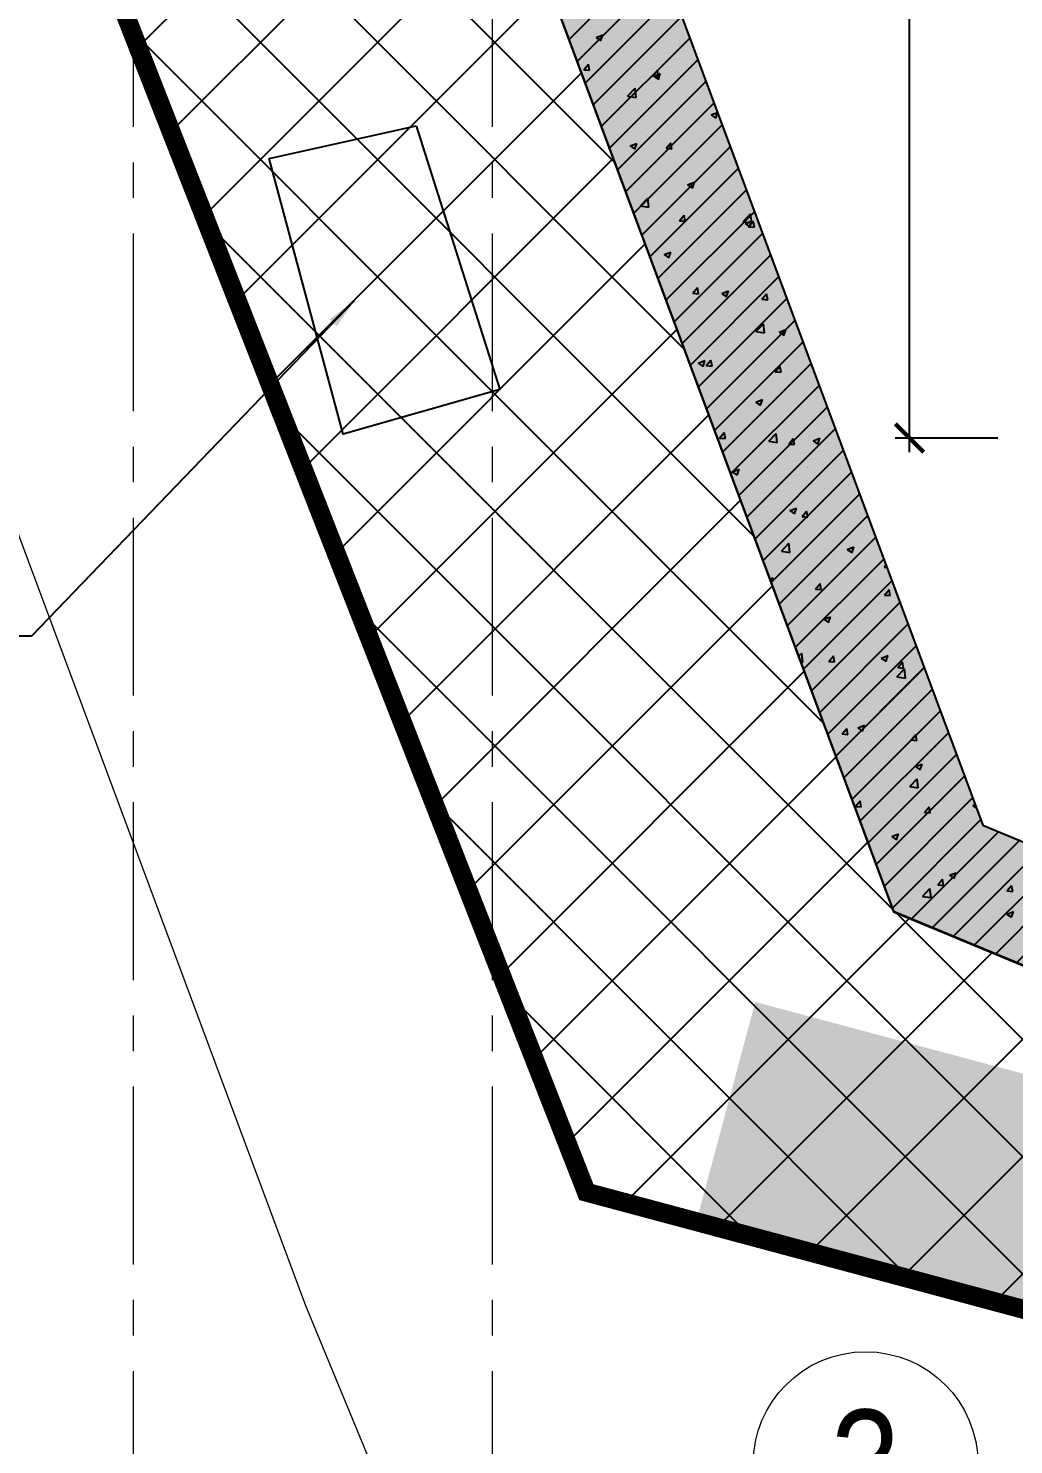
# Model space of a CAD drawing. Header units: millimetres. Extents: x -346728 to 1320345, y -537202 to -385966.
# Drawn here: x 146783 to 157182, y -506985 to -492045 of the extents above; entities that cross this region are included whole.
import ezdxf
from ezdxf.enums import TextEntityAlignment as Align
from ezdxf.xclip import XClip

# ---------------------------------------------------------------- set-up
doc = ezdxf.new("R2010")
doc.units = ezdxf.units.MM
doc.header["$LTSCALE"] = 100
doc.header["$XCLIPFRAME"] = 2
doc.set_wipeout_variables(frame=1)
doc.linetypes.add('DASHED2', pattern=[0.375, 0.25, -0.125])
doc.linetypes.add('X1326_GLB$0$CENTER', pattern=[2, 1.25, -0.25, 0.25, -0.25])
for name, color, linetype, lineweight in [('0 T KY HIEU', 7, 'Continuous', 9), ('0 T TEXT', 7, 'Continuous', 13), ('L.DUONG', 234, 'Continuous', 15), ('LINE', 7, 'Continuous', 13), ('X1326_GLB$0$A-tim', 8, 'X1326_GLB$0$CENTER', 9)]:
    doc.layers.add(name, color=color, linetype=linetype, lineweight=lineweight)
doc.layers.add('CL load', color=1, linetype='Continuous', plot=False)
for name, color, linetype in [('hach', 253, 'Continuous'), ('HÀNG RÀO', 50, 'Continuous'), ('W2', 4, 'Continuous'), ('XR_1326_csPL$0$hach', 253, 'Continuous'), ('XR_1326_csPL$0$W2', 4, 'Continuous')]:
    doc.layers.add(name, color=color, linetype=linetype)
doc.styles.add('simplex', font='simplex.shx')
doc.styles.add('TOAN - FONT ARIAL', font='Arial_1.ttf', dxfattribs={"width": 0.8})
doc.styles.add('VNI-HELSE-CONDENSE', font='VHELVCN.TTF')
doc.linetypes.add('FENCELINE2', pattern='A,0.25,-0.1,[132,ltypeshp.shx,S=0.1,R=0,X=-0.1,Y=0],-0.1,1', length=1.45)
doc.dimstyles.new('100', dxfattribs={"dimscale": 150, "dimtxt": 2.5, "dimasz": 2, "dimexe": 1, "dimexo": 1, "dimgap": 1, "dimtad": 1, "dimdec": 0, "dimzin": 0, "dimdsep": 46, "dimtxsty": 'simplex', "dimblk": 'ARCHTICK', "dimcen": 1, "dimdle": 1, "dimclrd": 256, "dimclre": 256, "dimclrt": 6, "dimadec": 0, "dimazin": 0, "dimtfac": 1, "dimtdec": 0, "dimtix": 1, "dimtmove": 2, "dimatfit": 3, "dimfxl": 1, "dimtolj": 1, "dimtzin": 0, "dimarcsym": 0})
doc.dimstyles.new('X1326_GLB$0$200', dxfattribs={"dimscale": 400, "dimtxt": 2, "dimasz": 0.8, "dimexe": 1, "dimexo": 1, "dimgap": 0.5, "dimtad": 1, "dimdec": 0, "dimzin": 0, "dimdsep": 46, "dimtxsty": 'TOAN - FONT ARIAL', "dimblk": 'ARCHTICK', "dimcen": 0.8, "dimdle": 1, "dimclrd": 7, "dimclre": 7, "dimclrt": 7, "dimadec": 0, "dimazin": 0, "dimtfac": 1, "dimtdec": 0, "dimtix": 1, "dimtmove": 2, "dimatfit": 3, "dimfxl": 1, "dimtolj": 1, "dimtzin": 0, "dimarcsym": 0})

# ---------------------------------------------------------------- blocks, each defined once
blk = doc.blocks.new('_ArchTick')
at = {"color": 0, "linetype": 'ByBlock', "const_width": 0.15}
blk.add_lwpolyline([(-0.5, -0.5), (0.5, 0.5)], dxfattribs=at)
blk = doc.blocks.new('*D510')
at = {"layer": 'CL load', "lineweight": -2, "transparency": 16777216}
for p, q in [((156082, -496517), (156082, -484792)), ((156086, -484942), (155932, -484942)), ((157014, -496367), (155932, -496367))]:
    blk.add_line(p, q, dxfattribs=at)
at = {"layer": 'DEFPOINTS', "color": 0, "transparency": 16777216}
for p in [(156082, -484942), (156236, -484942, 0), (157164, -496367, 0)]:
    blk.add_point(p, dxfattribs=at)
at = {"layer": 'CL load', "lineweight": -2, "transparency": 16777216, "xscale": 300, "yscale": 300, "zscale": 300}
for p, rotation in [((156082, -484942), 90), ((156082, -496367), 270)]:
    blk.add_blockref('_ArchTick', p, dxfattribs=dict(at, rotation=rotation))
at = {"layer": 'CL load', "color": 6, "transparency": 16777216, "insert": (155745, -490654), "char_height": 375, "attachment_point": 5, "rotation": 90, "style": 'simplex'}
blk.add_mtext('\\A1;11425', dxfattribs=at)
blk = doc.blocks.new('LVL-KHUNGTEN')
blk.add_lwpolyline([(61072.9, 41092.8), (119123.5, 41092.8), (119123.5, 61.9), (61072.9, 61.9)], close=True)
blk = doc.blocks.new('mb duong hh')
at = {"layer": '0 T TEXT', "color": 8, "linetype": 'DASHED2', "ltscale": 300}
blk.add_lwpolyline([(75940, 34596), (80501, 41668), (80491, 88861), (75484, 93868), (-20031, 93860), (-33610, 75885), (-26182, 55955), (-6300, 2612), (0, 0)], close=True, dxfattribs=at)
at = {"layer": 'LINE', "color": 252, "lineweight": 9}
blk.add_lwpolyline([(14977, 101049), (-7702, 101358), (-14927, 101246), (-29449, 100943), (-35818, 99008), (-40020, 95429), (-42101, 92117), (-42609, 87567), (-42104, 81482), (-40823, 74903), (-34507, 57500), (-12505, -1540), (-11062, -5026), (-1334, -3647), (4526, -1388), (38515, 14361), (36944, 16828)], dxfattribs=at)
blk = doc.blocks.new('T STT')
at = {"color": 7, "linetype": 'Continuous'}
blk.add_wipeout([(376644, 277984), (376756, 277976), (376879, 277949), (377025, 277888), (377156, 277799), (377266, 277687), (377334, 277588), (377398, 277451), (377433, 277317), (377444, 277184), (377433, 277051), (377404, 276935), (377365, 276838), (377294, 276718), (377203, 276612), (377122, 276543), (377011, 276473), (376888, 276422), (376741, 276390), (376644, 276384), (376532, 276392), (376392, 276425), (376245, 276491), (376127, 276573), (376049, 276649), (375987, 276727), (375927, 276828), (375876, 276960), (375853, 277065), (375844, 277184), (375850, 277284), (375877, 277411), (375908, 277499), (375964, 277605), (376040, 277709), (376130, 277798), (376216, 277860), (376313, 277912), (376426, 277954), (376557, 277979)], dxfattribs=at)
at = {"layer": '0 T KY HIEU', "color": 7}
blk.add_circle((376644, 277184), 800, dxfattribs=at)
at = {"layer": '0 T TEXT', "color": 7, "style": 'VNI-HELSE-CONDENSE'}
blk.add_attdef('0', text='', height=750, dxfattribs=at).set_placement((376644, 277184), align=Align.MIDDLE_CENTER)
blk = doc.blocks.new('MB HANG RAO TAM')
h = blk.add_hatch()
h.set_pattern_fill('ANSI37', color=8, scale=7000, style=0)
h.set_pattern_definition([(45, (527887.4, 631399.9), (-618.7184, 618.7184), []), (135, (527887.4, 631399.9), (-618.7184, -618.7184), [])])
h.paths.add_polyline_path([(89794, 74797), (94796, 69797), (94804, 22611), (90246, 15544), (52523, -1634), (34324, -9922), (14325, -19029), (8025, -16417), (-19267, 56832), (-5688, 74797), (41806, 74797), (65797, 74797)], flags=16)
h.paths.add_polyline_path([(-17293, 40146), (-15160, 40938), (-12777, 34516), (-15127, 33730), (-10493, 20001), (4784, -19373), (12548, -21453), (91490, 14752), (95488, 20874), (95620, 46027), (95770, 74597), (91825, 78101), (52350, 76926), (14008, 75822), (-9259, 75871), (-23844, 71027), (-24251, 60760)])
at = {"layer": '0 T KY HIEU'}
h = blk.add_hatch(color=256, dxfattribs=at)
h.set_gradient(color1=(153, 155, 55), tint=1, name='INVCYLINDER')
h.paths.add_polyline_path([(11741, -21237), (5945, -19684), (6566, -17366), (12362, -18918)])
at = {"layer": 'HÀNG RÀO', "color": 1, "elevation": 6280}
blk.add_lwpolyline([(2988, -8124), (3870, -10906), (2216, -11378), (1437, -8469)], close=True, dxfattribs=at)
at = {"layer": 'L.DUONG', "color": 94, "linetype": 'FENCELINE2', "ltscale": 25, "const_width": 200, "elevation": 7850}
blk.add_lwpolyline([(13898, 75822), (14369, 75824), (20809, 75968), (32497, 76335), (48850, 76822), (75776, 77623), (91825, 78101), (95770, 74597), (95712, 63657), (95684, 58344), (95610, 44235), (95553, 33268), (95488, 20874), (91490, 14752), (75806, 7559), (49624, -4449), (26632, -14994), (12548, -21453), (4784, -19373), (0, -7161), (-6626, 9890)], dxfattribs=at)
at = {"layer": 'XR_1326_csPL$0$W2', "color": 7, "ltscale": 0.5, "elevation": 0}
blk.add_lwpolyline([(8025, -16417), (14325, -19029), (90246, 15544), (94804, 22611), (94796, 69797), (89794, 74797), (-5688, 74797), (-19267, 56832)], close=True, dxfattribs=at)
at = {"lineweight": 100}
blk.add_leader([(2333, -9972, -2472), (-1073, -13509, -2472), (-9139, -13509, -2472)], dimstyle='X1326_GLB$0$200', override={"dimgap": 1, "dimtad": 0}, dxfattribs=at)
ref = blk.add_blockref('T STT', (-551048, -433465, -2472), dxfattribs=dict(xscale=1.483571909629973, yscale=1.483571909629973, zscale=1.483571909629973))
ref.add_attrib('0', '3', dxfattribs={"layer": '0 T TEXT', "color": 7, "height": 1150, "style": 'VNI-HELSE-CONDENSE'}).set_placement((7730, -22243, -2472), align=Align.MIDDLE_CENTER)

msp = doc.modelspace()

# ---------------------------------------------------------------- hatches: boundary and pattern name
at = {"layer": 'hach'}
h = msp.add_hatch(dxfattribs=at)
h.set_pattern_fill('ANSI31', color=256, scale=70)
h.set_pattern_definition([(45, (121918.56, -508591.22), (-157.15448, 157.15448), [])])
h.paths.add_polyline_path([(142200.7, -410142.2), (128621.2, -428107.5), (155914.1, -501359), (162214.1, -503970.9), (238136.4, -469396.6), (242695.2, -462329.4), (242687.2, -415142.7), (237685.1, -410142.2)])
h.paths.add_polyline_path([(142797.9, -411342.2), (129975.7, -428305.7), (156856.2, -500450.6), (162191.6, -502662.6), (237318.8, -468450.4), (241495.1, -461976.1), (241487, -415639.4), (237188.2, -411342.2)], flags=16)
h = msp.add_hatch(dxfattribs=at)
h.set_pattern_fill('AR-CONC', color=256, scale=4)
h.set_pattern_definition([(50, (121918.56, -508591.2), (728.7387, -63.7563), [76.2, -838.2]), (355, (121918.56, -508591.2), (-140.9737, 764.2274), [60.96, -670.5623]), (100.45144, (121979.3, -508596.54), (587.765, 700.471), [64.76, -712.361]), (46.1842, (121918.6, -508388), (1084.316, -168.1693), [114.3, -1257.3]), (96.63556, (122008.9, -508402), (949.6165, 989.7045), [97.14, -1068.5424]), (351.18415, (121918.6, -508388), (949.6165, 989.7045), [91.44, -1005.839]), (21, (122020.16, -508438.8), (606.4576, -409.0608), [76.2, -838.2]), (326, (122020.16, -508438.8), (247.208, 736.752), [60.96, -670.56]), (71.45144, (122070.7, -508472.9), (853.6657, 327.691), [64.76, -712.3598]), (37.5, (121918.56, -508591.22), (12.3544, 338.22016), [0, -662.432, 0, -680.72, 0, -673.1]), (7.5, (121918.56, -508591.22), (267.27865, 400.7223), [0, -388.112, 0, -647.192, 0, -256.54]), (327.5, (121692, -508591.22), (542.3624, -22.91498), [0, -254, 0, -792.48, 0, -1051.56]), (317.5, (121590.4, -508591.2), (592.5167, 101.706), [0, -330.2, 0, -526.288, 0, -746.76])])
h.paths.add_polyline_path([(142200.7, -410142.2), (128621.2, -428107.5), (155914.1, -501359), (162214.1, -503970.9), (238136.4, -469396.6), (242695.2, -462329.4), (242687.2, -415142.7), (237685.1, -410142.2)])
h.paths.add_polyline_path([(142797.9, -411342.2), (129975.7, -428305.7), (156856.2, -500450.6), (162191.6, -502662.6), (237318.8, -468450.4), (241495.1, -461976.1), (241487, -415639.4), (237188.2, -411342.2)], flags=16)

# ---------------------------------------------------------------- linework, layer by layer
at = {"layer": 'W2', "ltscale": 0.5, "elevation": -1404.9}
for points in [[(142200.7, -410142.2), (128621.2, -428107.5), (155914.1, -501359), (162214.1, -503970.9), (238136.4, -469396.6), (242695.2, -462329.4), (242686.9, -415142.1), (237685.1, -410142.2)], [(142797.9, -411342.2), (129975.7, -428305.7), (156856.2, -500450.6), (162191.6, -502662.6), (237318.8, -468450.4), (241495.1, -461976.1), (241487, -415639.4), (237188.2, -411342.2)]]:
    msp.add_lwpolyline(points, close=True, dxfattribs=at)
at = {"layer": 'X1326_GLB$0$A-tim', "ltscale": 15}
for p, q in [((147888.6, -398208.6, -1404.9), (147888.6, -512162.7, -1404.9)), ((151678.6, -398208.6, -1404.9), (151678.6, -512162.7, -1404.9))]:
    msp.add_line(p, q, dxfattribs=at)
at = {"layer": 'XR_1326_csPL$0$hach', "color": 250}
for p, q in [((152488.5, -492165.2, -1404.9), (153421.5, -491232.2, -1404.9)), ((152573.9, -492394.1, -1404.9), (153506.8, -491461.2, -1404.9)), ((152659.2, -492623.1, -1404.9), (153592.1, -491690.2, -1404.9)), ((152744.5, -492852.1, -1404.9), (153677.5, -491919.1, -1404.9)), ((152525.2, -492133.6, -1404.9), (152525.2, -492133.6, -1404.9)), ((152569.8, -492130.5, -1404.9), (152569.8, -492130.5, -1404.9)), ((152775.2, -492140.1, -1404.9), (152825.8, -492174.2, -1404.9)), ((152775.3, -492140, -1404.9), (152846.4, -492112.7, -1404.9)), ((152779.5, -492100.1, -1404.9), (152779.5, -492100.1, -1404.9)), ((152825.8, -492174.2, -1404.9), (152846.4, -492112.8, -1404.9)), ((153164.3, -492049.5, -1404.9), (153164.3, -492049.5, -1404.9)), ((152829.8, -493081.1, -1404.9), (153762.8, -492148.1, -1404.9)), ((153092.4, -492231.7, -1404.9), (153092.4, -492231.7, -1404.9)), ((153112.2, -492153.4, -1404.9), (153112.2, -492153.4, -1404.9)), ((153614.1, -492160.2, -1404.9), (153614.1, -492160.2, -1404.9)), ((153652.2, -492200.5, -1404.9), (153652.2, -492200.5, -1404.9)), ((153654.6, -492176.3, -1404.9), (153654.6, -492176.3, -1404.9)), ((152564.7, -492307.9, -1404.9), (152564.7, -492307.9, -1404.9)), ((152644.9, -492482.1, -1404.9), (152693.9, -492423.7, -1404.9)), ((152705.6, -492487.4, -1404.9), (152693.9, -492423.7, -1404.9)), ((152915.1, -493310.1, -1404.9), (153848.1, -492377.1, -1404.9)), ((153059.7, -492302.2, -1404.9), (153059.7, -492302.2, -1404.9)), ((153538.7, -492365.7, -1404.9), (153538.7, -492365.7, -1404.9)), ((153793, -492332.2, -1404.9), (153793, -492332.2, -1404.9)), ((152644.9, -492482.1, -1404.9), (152705.7, -492487.4, -1404.9)), ((152695.8, -492533.4, -1404.9), (152695.8, -492533.4, -1404.9)), ((152897, -492450.2, -1404.9), (152897, -492450.2, -1404.9)), ((153080.1, -492569.9, -1404.9), (153080.1, -492569.9, -1404.9)), ((153238.2, -492556.3, -1404.9), (153238.2, -492556.3, -1404.9)), ((153373.7, -492545.8, -1404.9), (153422.7, -492487.5, -1404.9)), ((153373.7, -492545.8, -1404.9), (153434.4, -492551.2, -1404.9)), ((153381.7, -492549.1, -1404.9), (153452.9, -492521.8, -1404.9)), ((153381.7, -492549.1, -1404.9), (153432.2, -492583.2, -1404.9)), ((153434.3, -492551.2, -1404.9), (153422.6, -492487.5, -1404.9)), ((153432.2, -492583.2, -1404.9), (153452.8, -492521.8, -1404.9)), ((153601.7, -492498.4, -1404.9), (153601.7, -492498.4, -1404.9)), ((153780.6, -492579.2, -1404.9), (153780.6, -492579.2, -1404.9)), ((153000.4, -493539.1, -1404.9), (153933.4, -492606.1, -1404.9)), ((153107.8, -492759.5, -1404.9), (153186.9, -492677.1, -1404.9)), ((153198.1, -492773.6, -1404.9), (153186.9, -492677.1, -1404.9)), ((153525.7, -492733, -1404.9), (153525.7, -492733, -1404.9)), ((153910.5, -492682.3, -1404.9), (153910.5, -492682.3, -1404.9)), ((153085.8, -493768.1, -1404.9), (154018.7, -492835.1, -1404.9)), ((153107.8, -492759.5, -1404.9), (153198.1, -492773.5, -1404.9)), ((153271.4, -492766.4, -1404.9), (153271.4, -492766.4, -1404.9)), ((153589.3, -492836.6, -1404.9), (153589.3, -492836.6, -1404.9)), ((153610.3, -492806.7, -1404.9), (153610.3, -492806.7, -1404.9)), ((153017.7, -492908.4, -1404.9), (153017.7, -492908.4, -1404.9)), ((153067.7, -492908.2, -1404.9), (153067.7, -492908.2, -1404.9)), ((153853.7, -493029.8, -1404.9), (153853.7, -493029.8, -1404.9)), ((153988.2, -492958.2, -1404.9), (154055, -492932.5, -1404.9)), ((153988.2, -492958.2, -1404.9), (154038.7, -492992.3, -1404.9)), ((154038.7, -492992.3, -1404.9), (154057, -492937.8, -1404.9)), ((153004.1, -493167.2, -1404.9), (153004.1, -493167.2, -1404.9)), ((153040.3, -493075.5, -1404.9), (153040.3, -493075.5, -1404.9)), ((153171.1, -493997.1, -1404.9), (154104.1, -493064.1, -1404.9)), ((153258.5, -493133.7, -1404.9), (153258.5, -493133.7, -1404.9)), ((153261.2, -493131.5, -1404.9), (153261.2, -493131.5, -1404.9)), ((153577, -493174.8, -1404.9), (153577, -493174.8, -1404.9)), ((153582.7, -493098.4, -1404.9), (153582.7, -493098.4, -1404.9)), ((153643.2, -493083, -1404.9), (153643.2, -493083, -1404.9)), ((154090.2, -493109.8, -1404.9), (154090.2, -493109.8, -1404.9)), ((154125.1, -493121.3, -1404.9), (154125.1, -493121.3, -1404.9)), ((153055.3, -493246.4, -1404.9), (153055.3, -493246.4, -1404.9)), ((153134.5, -493285.9, -1404.9), (153205.6, -493258.5, -1404.9)), ((153134.5, -493285.9, -1404.9), (153185, -493320, -1404.9)), ((153185, -493320, -1404.9), (153205.6, -493258.6, -1404.9)), ((153254.6, -493211.9, -1404.9), (153254.6, -493211.9, -1404.9)), ((153256.4, -494226.1, -1404.9), (154189.4, -493293.1, -1404.9)), ((153514.6, -493310.1, -1404.9), (153563.6, -493251.7, -1404.9)), ((153514.6, -493310.1, -1404.9), (153575.4, -493315.4, -1404.9)), ((153575.3, -493315.4, -1404.9), (153563.6, -493251.7, -1404.9)), ((153796.9, -493234.8, -1404.9), (153796.9, -493234.8, -1404.9)), ((153376, -493483.7, -1404.9), (153376, -493483.7, -1404.9)), ((154017.6, -493399.3, -1404.9), (154017.6, -493399.3, -1404.9)), ((154077.8, -493448, -1404.9), (154077.8, -493448, -1404.9)), ((153043, -493584.6, -1404.9), (153043, -493584.6, -1404.9)), ((153056.7, -493588.7, -1404.9), (153056.7, -493588.7, -1404.9)), ((153341.7, -494455, -1404.9), (154274.7, -493522.1, -1404.9)), ((153380.6, -493614.8, -1404.9), (153380.6, -493614.8, -1404.9)), ((153564.6, -493513.1, -1404.9), (153564.6, -493513.1, -1404.9)), ((153649.2, -493487, -1404.9), (153649.2, -493487, -1404.9)), ((153427, -494684, -1404.9), (154360, -493751.1, -1404.9)), ((153741, -493694.9, -1404.9), (153812.1, -493667.6, -1404.9)), ((153741, -493694.9, -1404.9), (153791.5, -493729, -1404.9)), ((153791.5, -493729, -1404.9), (153812.1, -493667.6, -1404.9)), ((153922.9, -493637.7, -1404.9), (153922.9, -493637.7, -1404.9)), ((154004.7, -493766.5, -1404.9), (154004.7, -493766.5, -1404.9)), ((153242.5, -493917.4, -1404.9), (153321.6, -493834.9, -1404.9)), ((153242.5, -493917.4, -1404.9), (153332.8, -493931.4, -1404.9)), ((153332.8, -493931.4, -1404.9), (153321.6, -493834.9, -1404.9)), ((153552.3, -493851.3, -1404.9), (153552.3, -493851.3, -1404.9)), ((153750.3, -493800, -1404.9), (153750.3, -493800, -1404.9)), ((154065.5, -493786.2, -1404.9), (154065.5, -493786.2, -1404.9)), ((153512.4, -494913, -1404.9), (154445.3, -493980.1, -1404.9)), ((153655.6, -494074.3, -1404.9), (153704.6, -494015.9, -1404.9)), ((153655.6, -494074.3, -1404.9), (153716.3, -494079.6, -1404.9)), ((153716.3, -494079.6, -1404.9), (153704.5, -494015.9, -1404.9)), ((154199.8, -493991.5, -1404.9), (154199.8, -493991.5, -1404.9)), ((154326.8, -494085.6, -1404.9), (154405.9, -494003.1, -1404.9)), ((154347.4, -494104, -1404.9), (154418.6, -494076.7, -1404.9)), ((154384.4, -494138.1, -1404.9), (154433.3, -494079.7, -1404.9)), ((154398, -494138.1, -1404.9), (154418.6, -494076.7, -1404.9)), ((154417.1, -494099.6, -1404.9), (154405.9, -494003.1, -1404.9)), ((154445, -494143.4, -1404.9), (154433.3, -494079.7, -1404.9)), ((153483.1, -494200.7, -1404.9), (153483.1, -494200.7, -1404.9)), ((153539.9, -494189.5, -1404.9), (153539.9, -494189.5, -1404.9)), ((153597.7, -495142, -1404.9), (154530.7, -494209, -1404.9)), ((153607.3, -494093.2, -1404.9), (153607.3, -494093.2, -1404.9)), ((153725.1, -494156.9, -1404.9), (153725.1, -494156.9, -1404.9)), ((153737.4, -494167.2, -1404.9), (153737.4, -494167.2, -1404.9)), ((154053.1, -494124.5, -1404.9), (154053.1, -494124.5, -1404.9)), ((154122.2, -494116.6, -1404.9), (154122.2, -494116.6, -1404.9)), ((154267.5, -494179.8, -1404.9), (154267.5, -494179.8, -1404.9)), ((154326.8, -494085.6, -1404.9), (154417.1, -494099.6, -1404.9)), ((154347.4, -494104, -1404.9), (154398, -494138.1, -1404.9)), ((154384.4, -494138.1, -1404.9), (154445.1, -494143.4, -1404.9)), ((154443.2, -494214.6, -1404.9), (154443.2, -494214.6, -1404.9)), ((153397, -494270.5, -1404.9), (153397, -494270.5, -1404.9)), ((153850.7, -494316.3, -1404.9), (153850.7, -494316.3, -1404.9)), ((153939.3, -494293.4, -1404.9), (153939.3, -494293.4, -1404.9)), ((154481.7, -494316.3, -1404.9), (154481.7, -494316.3, -1404.9)), ((153493.7, -494431.7, -1404.9), (153544.3, -494465.8, -1404.9)), ((153493.8, -494431.7, -1404.9), (153564.9, -494404.4, -1404.9)), ((153527.6, -494527.7, -1404.9), (153527.6, -494527.7, -1404.9)), ((153544.3, -494465.8, -1404.9), (153564.9, -494404.4, -1404.9)), ((153683, -495371, -1404.9), (154616, -494438, -1404.9)), ((153854.9, -494517.3, -1404.9), (153854.9, -494517.3, -1404.9)), ((154040.8, -494462.7, -1404.9), (154040.8, -494462.7, -1404.9)), ((154496.6, -494432.8, -1404.9), (154496.6, -494432.8, -1404.9)), ((154568.5, -494386.5, -1404.9), (154568.5, -494386.5, -1404.9)), ((153470.1, -494568, -1404.9), (153470.1, -494568, -1404.9)), ((153523, -494673.3, -1404.9), (153523, -494673.3, -1404.9)), ((153768.3, -495600, -1404.9), (154701.3, -494667, -1404.9)), ((154238.7, -494671.9, -1404.9), (154238.7, -494671.9, -1404.9)), ((153646.2, -494773.6, -1404.9), (153646.2, -494773.6, -1404.9)), ((153796.6, -494838.5, -1404.9), (153845.6, -494780.2, -1404.9)), ((153857.3, -494843.8, -1404.9), (153845.5, -494780.2, -1404.9)), ((154028.4, -494800.9, -1404.9), (154028.4, -494800.9, -1404.9)), ((154065.3, -494696.3, -1404.9), (154065.3, -494696.3, -1404.9)), ((154100.2, -494840.7, -1404.9), (154171.4, -494813.4, -1404.9)), ((154150.7, -494874.8, -1404.9), (154171.3, -494813.4, -1404.9)), ((154483.6, -494800.1, -1404.9), (154483.6, -494800.1, -1404.9)), ((154556.1, -494724.7, -1404.9), (154556.1, -494724.7, -1404.9)), ((154607.7, -494719.2, -1404.9), (154607.7, -494719.2, -1404.9)), ((153515.2, -494865.9, -1404.9), (153515.2, -494865.9, -1404.9)), ((153587.6, -494918, -1404.9), (153587.6, -494918, -1404.9)), ((153796.6, -494838.5, -1404.9), (153857.3, -494843.8, -1404.9)), ((153853.6, -495829, -1404.9), (154786.6, -494896, -1404.9)), ((154100.2, -494840.7, -1404.9), (154150.7, -494874.8, -1404.9)), ((154229.3, -494833.5, -1404.9), (154229.3, -494833.5, -1404.9)), ((154525.3, -494902.3, -1404.9), (154574.3, -494843.9, -1404.9)), ((154525.3, -494902.3, -1404.9), (154586.1, -494907.6, -1404.9)), ((154586, -494907.6, -1404.9), (154574.3, -494843.9, -1404.9)), ((153939, -496058, -1404.9), (154871.9, -495125, -1404.9)), ((154543.8, -495062.9, -1404.9), (154543.8, -495062.9, -1404.9)), ((153867.5, -495215.4, -1404.9), (153867.5, -495215.4, -1404.9)), ((153962, -495234.3, -1404.9), (153962, -495234.3, -1404.9)), ((154016.1, -495139.1, -1404.9), (154016.1, -495139.1, -1404.9)), ((154196.8, -495278.1, -1404.9), (154196.8, -495278.1, -1404.9)), ((154216.4, -495200.8, -1404.9), (154216.4, -495200.8, -1404.9)), ((154409.8, -495238.3, -1404.9), (154409.8, -495238.3, -1404.9)), ((154461.5, -495243.5, -1404.9), (154540.6, -495161, -1404.9)), ((154461.5, -495243.4, -1404.9), (154551.8, -495257.5, -1404.9)), ((154551.8, -495257.5, -1404.9), (154540.6, -495161, -1404.9)), ((154601.2, -495150.1, -1404.9), (154601.2, -495150.1, -1404.9)), ((154706.7, -495249.8, -1404.9), (154777.8, -495222.5, -1404.9)), ((154706.7, -495249.8, -1404.9), (154757.2, -495283.9, -1404.9)), ((154757.2, -495283.9, -1404.9), (154777.8, -495222.5, -1404.9)), ((154789.3, -495176.4, -1404.9), (154789.3, -495176.4, -1404.9)), ((154024.3, -496287, -1404.9), (154957.3, -495354, -1404.9)), ((154081.7, -495351.9, -1404.9), (154081.7, -495351.9, -1404.9)), ((154531.4, -495401.2, -1404.9), (154531.4, -495401.2, -1404.9)), ((154624.1, -495374.8, -1404.9), (154624.1, -495374.8, -1404.9)), ((153853, -495577.5, -1404.9), (153924.1, -495550.2, -1404.9)), ((153903.5, -495611.6, -1404.9), (153924.1, -495550.2, -1404.9)), ((153937.6, -495602.8, -1404.9), (153986.5, -495544.4, -1404.9)), ((153998.2, -495608.1, -1404.9), (153986.5, -495544.4, -1404.9)), ((154003.7, -495477.3, -1404.9), (154003.7, -495477.3, -1404.9)), ((154333.9, -495550.8, -1404.9), (154333.9, -495550.8, -1404.9)), ((154440.2, -495501.2, -1404.9), (154440.2, -495501.2, -1404.9)), ((154975.5, -495466.4, -1404.9), (154975.5, -495466.4, -1404.9)), ((153847.7, -495602.9, -1404.9), (153847.7, -495602.9, -1404.9)), ((153853, -495577.5, -1404.9), (153903.5, -495611.6, -1404.9)), ((153937.6, -495602.8, -1404.9), (153998.3, -495608.1, -1404.9)), ((153949.1, -495601.5, -1404.9), (153949.1, -495601.5, -1404.9)), ((154109.6, -496516, -1404.9), (155042.6, -495583, -1404.9)), ((154666.3, -495666.5, -1404.9), (154715.3, -495608.1, -1404.9)), ((154666.3, -495666.5, -1404.9), (154727, -495671.8, -1404.9)), ((154727, -495671.8, -1404.9), (154715.2, -495608.1, -1404.9)), ((155040.7, -495667.8, -1404.9), (155040.7, -495667.8, -1404.9)), ((153991.3, -495815.6, -1404.9), (153991.3, -495815.6, -1404.9)), ((154194.9, -496744.9, -1404.9), (155127.9, -495812, -1404.9)), ((154207.7, -495754.8, -1404.9), (154207.7, -495754.8, -1404.9)), ((154519, -495739.4, -1404.9), (154519, -495739.4, -1404.9)), ((154708.3, -495867.1, -1404.9), (154708.3, -495867.1, -1404.9)), ((154750.1, -495777.7, -1404.9), (154750.1, -495777.7, -1404.9)), ((154828.2, -495856.7, -1404.9), (154828.2, -495856.7, -1404.9)), ((154962.6, -495833.6, -1404.9), (154962.6, -495833.6, -1404.9)), ((154066.6, -495951.6, -1404.9), (154066.6, -495951.6, -1404.9)), ((154235.7, -495958.4, -1404.9), (154235.7, -495958.4, -1404.9)), ((154459.5, -495986.5, -1404.9), (154530.6, -495959.2, -1404.9)), ((154459.5, -495986.6, -1404.9), (154510, -496020.7, -1404.9)), ((154510, -496020.7, -1404.9), (154530.6, -495959.3, -1404.9)), ((155028.3, -496006.1, -1404.9), (155028.3, -496006.1, -1404.9)), ((153979, -496153.8, -1404.9), (153979, -496153.8, -1404.9)), ((154280.2, -496973.9, -1404.9), (155213.2, -496041, -1404.9)), ((154506.7, -496077.6, -1404.9), (154506.7, -496077.6, -1404.9)), ((154078.5, -496367, -1404.9), (154127.5, -496308.6, -1404.9)), ((154139.2, -496372.3, -1404.9), (154127.5, -496308.6, -1404.9)), ((154365.6, -497202.9, -1404.9), (155298.5, -496269.9, -1404.9)), ((154441, -496267.8, -1404.9), (154441, -496267.8, -1404.9)), ((154552.2, -496296.9, -1404.9), (154552.2, -496296.9, -1404.9)), ((154596.2, -496401.3, -1404.9), (154675.3, -496318.9, -1404.9)), ((154686.5, -496415.3, -1404.9), (154675.3, -496318.9, -1404.9)), ((154695.3, -496234.3, -1404.9), (154695.3, -496234.3, -1404.9)), ((155080.1, -496183.7, -1404.9), (155080.1, -496183.7, -1404.9)), ((155094.6, -496319.8, -1404.9), (155094.6, -496319.8, -1404.9)), ((154078.5, -496367, -1404.9), (154139.3, -496372.3, -1404.9)), ((154224.1, -496410.4, -1404.9), (154224.1, -496410.4, -1404.9)), ((154494.3, -496415.8, -1404.9), (154494.3, -496415.8, -1404.9)), ((154596.2, -496401.3, -1404.9), (154686.5, -496415.3, -1404.9)), ((154766.4, -496433.4, -1404.9), (154766.4, -496433.4, -1404.9)), ((154786.3, -496462.9, -1404.9), (154786.3, -496462.9, -1404.9)), ((154807.3, -496430.7, -1404.9), (154856.3, -496372.4, -1404.9)), ((154807.3, -496430.7, -1404.9), (154868, -496436.1, -1404.9)), ((154867.9, -496436.1, -1404.9), (154856.2, -496372.4, -1404.9)), ((155016, -496344.3, -1404.9), (155016, -496344.3, -1404.9)), ((155065.9, -496395.6, -1404.9), (155137.1, -496368.3, -1404.9)), ((155065.9, -496395.6, -1404.9), (155116.4, -496429.7, -1404.9)), ((155116.4, -496429.7, -1404.9), (155137.1, -496368.3, -1404.9)), ((155308.8, -496456.3, -1404.9), (155308.8, -496456.3, -1404.9)), ((154193.8, -496564.6, -1404.9), (154193.8, -496564.6, -1404.9)), ((154450.9, -497431.9, -1404.9), (155383.9, -496498.9, -1404.9)), ((154812.8, -496584.4, -1404.9), (154812.8, -496584.4, -1404.9)), ((154173.7, -496668.5, -1404.9), (154173.7, -496668.5, -1404.9)), ((154212.2, -496723.3, -1404.9), (154262.8, -496757.4, -1404.9)), ((154212.3, -496723.3, -1404.9), (154283.4, -496696, -1404.9)), ((154262.8, -496757.4, -1404.9), (154283.4, -496696, -1404.9)), ((154428, -496635, -1404.9), (154428, -496635, -1404.9)), ((154482, -496754, -1404.9), (154482, -496754, -1404.9)), ((154536.2, -497660.9, -1404.9), (155469.2, -496727.9, -1404.9)), ((155003.6, -496682.5, -1404.9), (155003.6, -496682.5, -1404.9)), ((155029.8, -496686, -1404.9), (155029.8, -496686, -1404.9)), ((154350.1, -496813.3, -1404.9), (154350.1, -496813.3, -1404.9)), ((154437.2, -496787.7, -1404.9), (154437.2, -496787.7, -1404.9)), ((154892.4, -496836.2, -1404.9), (154892.4, -496836.2, -1404.9)), ((155187.2, -496900.6, -1404.9), (155187.2, -496900.6, -1404.9)), ((155434.8, -496859.1, -1404.9), (155434.8, -496859.1, -1404.9)), ((155441.6, -496867.1, -1404.9), (155441.6, -496867.1, -1404.9)), ((154545.6, -496985.1, -1404.9), (154545.6, -496985.1, -1404.9)), ((154621.5, -497889.9, -1404.9), (155554.5, -496956.9, -1404.9)), ((154991.3, -497020.7, -1404.9), (154991.3, -497020.7, -1404.9)), ((155417.8, -497041.6, -1404.9), (155417.8, -497041.6, -1404.9)), ((155504.5, -496955.7, -1404.9), (155504.5, -496955.7, -1404.9)), ((154469.6, -497092.3, -1404.9), (154469.6, -497092.3, -1404.9)), ((154706.8, -498118.9, -1404.9), (155639.8, -497185.9, -1404.9)), ((154818.7, -497132.4, -1404.9), (154889.9, -497105, -1404.9)), ((154818.7, -497132.4, -1404.9), (154869.2, -497166.5, -1404.9)), ((154825.3, -497143.3, -1404.9), (154825.3, -497143.3, -1404.9)), ((154869.2, -497166.5, -1404.9), (154889.8, -497105.1, -1404.9)), ((154948.3, -497195, -1404.9), (154997.2, -497136.6, -1404.9)), ((154948.3, -497195, -1404.9), (155009, -497200.3, -1404.9)), ((155008.9, -497200.3, -1404.9), (154997.2, -497136.6, -1404.9)), ((155559.1, -497217.2, -1404.9), (155559.1, -497217.2, -1404.9)), ((154694.6, -497355.4, -1404.9), (154694.6, -497355.4, -1404.9)), ((154919.9, -497301.4, -1404.9), (154919.9, -497301.4, -1404.9)), ((154978.9, -497358.9, -1404.9), (154978.9, -497358.9, -1404.9)), ((155174.3, -497267.9, -1404.9), (155174.3, -497267.9, -1404.9)), ((155492.1, -497293.9, -1404.9), (155492.1, -497293.9, -1404.9)), ((154457.3, -497430.5, -1404.9), (154457.3, -497430.5, -1404.9)), ((154730.9, -497559.2, -1404.9), (154810, -497476.7, -1404.9)), ((154792.2, -498347.9, -1404.9), (155725.1, -497414.9, -1404.9)), ((154821.2, -497573.2, -1404.9), (154810, -497476.7, -1404.9)), ((154908.8, -497491.9, -1404.9), (154908.8, -497491.9, -1404.9)), ((155237, -497378.3, -1404.9), (155237, -497378.3, -1404.9)), ((155425.2, -497541.4, -1404.9), (155496.3, -497514.1, -1404.9)), ((155451.2, -497514.8, -1404.9), (155451.2, -497514.8, -1404.9)), ((155475.7, -497575.5, -1404.9), (155496.3, -497514.1, -1404.9)), ((154730.9, -497559.2, -1404.9), (154821.2, -497573.2, -1404.9)), ((154877.5, -498576.9, -1404.9), (155810.4, -497643.9, -1404.9)), ((154907, -497668.6, -1404.9), (154907, -497668.6, -1404.9)), ((155291.8, -497617.9, -1404.9), (155291.8, -497617.9, -1404.9)), ((155375.8, -497647.8, -1404.9), (155375.8, -497647.8, -1404.9)), ((155425.2, -497541.4, -1404.9), (155475.7, -497575.5, -1404.9)), ((155479.8, -497632.1, -1404.9), (155479.8, -497632.1, -1404.9)), ((154652.7, -497702.1, -1404.9), (154652.7, -497702.1, -1404.9)), ((154783.3, -497749.5, -1404.9), (154783.3, -497749.5, -1404.9)), ((154966.6, -497697.2, -1404.9), (154966.6, -497697.2, -1404.9)), ((155815.2, -497727.4, -1404.9), (155834.2, -497707.6, -1404.9)), ((155815.2, -497727.4, -1404.9), (155843.2, -497731.7, -1404.9)), ((154608.5, -497854.9, -1404.9), (154642.6, -497841.8, -1404.9)), ((154624.1, -497896.9, -1404.9), (154642.6, -497841.8, -1404.9)), ((154962.8, -498805.8, -1404.9), (155895.8, -497872.9, -1404.9)), ((155034.8, -497894.8, -1404.9), (155034.8, -497894.8, -1404.9)), ((155089.2, -497959.2, -1404.9), (155138.2, -497900.8, -1404.9)), ((155089.2, -497959.2, -1404.9), (155150, -497964.5, -1404.9)), ((155149.9, -497964.5, -1404.9), (155138.1, -497900.8, -1404.9)), ((155577.2, -497917.7, -1404.9), (155577.2, -497917.7, -1404.9)), ((155619.3, -497870.9, -1404.9), (155619.3, -497870.9, -1404.9)), ((155666.2, -497934.2, -1404.9), (155666.2, -497934.2, -1404.9)), ((155818, -498022.9, -1404.9), (155866.9, -497964.6, -1404.9)), ((155878.6, -498028.3, -1404.9), (155866.9, -497964.6, -1404.9)), ((154954.2, -498035.4, -1404.9), (154954.2, -498035.4, -1404.9)), ((155024.5, -498018.7, -1404.9), (155024.5, -498018.7, -1404.9)), ((155026.8, -497972.6, -1404.9), (155026.8, -497972.6, -1404.9)), ((155048.1, -499034.8, -1404.9), (155981.1, -498101.9, -1404.9)), ((155467.4, -497970.3, -1404.9), (155467.4, -497970.3, -1404.9)), ((155818, -498022.9, -1404.9), (155878.7, -498028.3, -1404.9)), ((155178, -498278.2, -1404.9), (155249.1, -498250.9, -1404.9)), ((155228.5, -498312.3, -1404.9), (155249.1, -498250.9, -1404.9)), ((155982.7, -498232.4, -1404.9), (155982.7, -498232.4, -1404.9)), ((156007.3, -498226.4, -1404.9), (156007.3, -498226.4, -1404.9)), ((154837, -498413.9, -1404.9), (154837, -498413.9, -1404.9)), ((154941.9, -498373.6, -1404.9), (154941.9, -498373.6, -1404.9)), ((155133.4, -499263.8, -1404.9), (156066.4, -498330.9, -1404.9)), ((155178, -498278.2, -1404.9), (155228.5, -498312.3, -1404.9)), ((155398.9, -498334.9, -1404.9), (155398.9, -498334.9, -1404.9)), ((155414.8, -498328.1, -1404.9), (155414.8, -498328.1, -1404.9)), ((155455, -498308.6, -1404.9), (155455, -498308.6, -1404.9)), ((155653.2, -498301.4, -1404.9), (155653.2, -498301.4, -1404.9)), ((155051.2, -498550.4, -1404.9), (155051.2, -498550.4, -1404.9)), ((155218.8, -499492.8, -1404.9), (156151.7, -498559.8, -1404.9)), ((155379.3, -498436.9, -1404.9), (155379.3, -498436.9, -1404.9)), ((155921.7, -498459.8, -1404.9), (155921.7, -498459.8, -1404.9)), ((154911.8, -498668.9, -1404.9), (154944.7, -498634.6, -1404.9)), ((154929.5, -498711.8, -1404.9), (154929.5, -498711.8, -1404.9)), ((154955.9, -498731.1, -1404.9), (154944.7, -498634.6, -1404.9)), ((155230.2, -498723.4, -1404.9), (155279.2, -498665, -1404.9)), ((155290.9, -498728.7, -1404.9), (155279.1, -498665.1, -1404.9)), ((155386, -498702.1, -1404.9), (155386, -498702.1, -1404.9)), ((155442.7, -498646.8, -1404.9), (155442.7, -498646.8, -1404.9)), ((155593.6, -498573.3, -1404.9), (155593.6, -498573.3, -1404.9)), ((155770.7, -498651.5, -1404.9), (155770.7, -498651.5, -1404.9)), ((155784.4, -498687.2, -1404.9), (155855.6, -498659.9, -1404.9)), ((155784.4, -498687.2, -1404.9), (155834.9, -498721.3, -1404.9)), ((155834.9, -498721.3, -1404.9), (155855.5, -498659.9, -1404.9)), ((155970.4, -498570.6, -1404.9), (155970.4, -498570.6, -1404.9)), ((156135.9, -498596.2, -1404.9), (156135.9, -498596.2, -1404.9)), ((154933.6, -498727.6, -1404.9), (154955.9, -498731.1, -1404.9)), ((155131.6, -498735.6, -1404.9), (155131.6, -498735.6, -1404.9)), ((155230.2, -498723.4, -1404.9), (155290.9, -498728.7, -1404.9)), ((155304.1, -499721.8, -1404.9), (156237, -498788.8, -1404.9)), ((155949.9, -498885.3, -1404.9), (156029, -498802.8, -1404.9)), ((155958.9, -498787.2, -1404.9), (156007.9, -498728.8, -1404.9)), ((155958.9, -498787.2, -1404.9), (156019.7, -498792.5, -1404.9)), ((155965.3, -498832.6, -1404.9), (155965.3, -498832.6, -1404.9)), ((156019.6, -498792.5, -1404.9), (156007.8, -498728.8, -1404.9)), ((156040.2, -498899.3, -1404.9), (156029, -498802.8, -1404.9)), ((155177.2, -498953.3, -1404.9), (155177.2, -498953.3, -1404.9)), ((155372.8, -498934.3, -1404.9), (155372.8, -498934.3, -1404.9)), ((155430.3, -498985, -1404.9), (155430.3, -498985, -1404.9)), ((155719.6, -498976.2, -1404.9), (155719.6, -498976.2, -1404.9)), ((155949.9, -498885.2, -1404.9), (156040.2, -498899.2, -1404.9)), ((155958, -498908.8, -1404.9), (155958, -498908.8, -1404.9)), ((156145.1, -498967.7, -1404.9), (156145.1, -498967.7, -1404.9)), ((156261.9, -498999.1, -1404.9), (156261.9, -498999.1, -1404.9)), ((155118.7, -499102.9, -1404.9), (155118.7, -499102.9, -1404.9)), ((155389.4, -499950.8, -1404.9), (156322.4, -499017.8, -1404.9)), ((155503.5, -499052.2, -1404.9), (155503.5, -499052.2, -1404.9)), ((155616.3, -499157.4, -1404.9), (155616.3, -499157.4, -1404.9)), ((156208.8, -499055.7, -1404.9), (156208.8, -499055.7, -1404.9)), ((155474.7, -500179.8, -1404.9), (156407.7, -499246.8, -1404.9)), ((155945.7, -499247, -1404.9), (155945.7, -499247, -1404.9)), ((155236.2, -499452.9, -1404.9), (155236.2, -499452.9, -1404.9)), ((155371.2, -499487.6, -1404.9), (155420.2, -499429.3, -1404.9)), ((155418, -499323.2, -1404.9), (155418, -499323.2, -1404.9)), ((155431.8, -499493, -1404.9), (155420.1, -499429.3, -1404.9)), ((155537.2, -499424, -1404.9), (155608.4, -499396.7, -1404.9)), ((155537.2, -499424, -1404.9), (155587.7, -499458.1, -1404.9)), ((155587.7, -499458.1, -1404.9), (155608.3, -499396.7, -1404.9)), ((155877.8, -499368.5, -1404.9), (155877.8, -499368.5, -1404.9)), ((156132.2, -499335, -1404.9), (156132.2, -499335, -1404.9)), ((155371.2, -499487.6, -1404.9), (155431.9, -499493, -1404.9)), ((155521.7, -499495.4, -1404.9), (155521.7, -499495.4, -1404.9)), ((155560, -500408.8, -1404.9), (156493, -499475.8, -1404.9)), ((155933.3, -499585.3, -1404.9), (155933.3, -499585.3, -1404.9)), ((156004.3, -499513, -1404.9), (156004.3, -499513, -1404.9)), ((156064.1, -499518.3, -1404.9), (156064.1, -499518.3, -1404.9)), ((156099.9, -499551.4, -1404.9), (156148.9, -499493, -1404.9)), ((156099.9, -499551.4, -1404.9), (156160.6, -499556.7, -1404.9)), ((156160.6, -499556.7, -1404.9), (156148.8, -499493, -1404.9)), ((156455, -499513.7, -1404.9), (156455, -499513.7, -1404.9)), ((155405.6, -499661.4, -1404.9), (155405.6, -499661.4, -1404.9)), ((155411.8, -499614.7, -1404.9), (155411.8, -499614.7, -1404.9)), ((155645.4, -500637.8, -1404.9), (156578.3, -499704.8, -1404.9)), ((155735.9, -499631.9, -1404.9), (155735.9, -499631.9, -1404.9)), ((155864.9, -499735.7, -1404.9), (155864.9, -499735.7, -1404.9)), ((156249.7, -499685, -1404.9), (156249.7, -499685, -1404.9)), ((156278.3, -499654.8, -1404.9), (156278.3, -499654.8, -1404.9)), ((155610.6, -499769.2, -1404.9), (155610.6, -499769.2, -1404.9)), ((156143.7, -499833, -1404.9), (156214.8, -499805.7, -1404.9)), ((156143.7, -499833.1, -1404.9), (156194.2, -499867.1, -1404.9)), ((156194.2, -499867.1, -1404.9), (156214.8, -499805.8, -1404.9)), ((156442.6, -499851.9, -1404.9), (156442.6, -499851.9, -1404.9)), ((155730.7, -500866.8, -1404.9), (156663.6, -499933.8, -1404.9)), ((155862, -500034.7, -1404.9), (155862, -500034.7, -1404.9)), ((155921, -499923.5, -1404.9), (155921, -499923.5, -1404.9)), ((156084.6, -500043.1, -1404.9), (156163.7, -499960.6, -1404.9)), ((156084.6, -500043.1, -1404.9), (156174.9, -500057.1, -1404.9)), ((156174.9, -500057.1, -1404.9), (156163.7, -499960.7, -1404.9)), ((156404.3, -500057.7, -1404.9), (156404.3, -500057.7, -1404.9)), ((156554.9, -500017.5, -1404.9), (156554.9, -500017.5, -1404.9)), ((156624.1, -500001.3, -1404.9), (156624.1, -500001.3, -1404.9)), ((155512.1, -500251.9, -1404.9), (155561.1, -500193.5, -1404.9)), ((155572.8, -500257.2, -1404.9), (155561.1, -500193.5, -1404.9)), ((155597.6, -500136.4, -1404.9), (155597.6, -500136.4, -1404.9)), ((155816, -501095.7, -1404.9), (156749, -500162.8, -1404.9)), ((155962.4, -500119.2, -1404.9), (155962.4, -500119.2, -1404.9)), ((155982.4, -500085.8, -1404.9), (155982.4, -500085.8, -1404.9)), ((156430.3, -500190.2, -1404.9), (156430.3, -500190.2, -1404.9)), ((155512.1, -500251.9, -1404.9), (155572.9, -500257.2, -1404.9)), ((155908.6, -500261.7, -1404.9), (155908.6, -500261.7, -1404.9)), ((156205.8, -500342.3, -1404.9), (156205.8, -500342.3, -1404.9)), ((156240.9, -500315.6, -1404.9), (156289.9, -500257.3, -1404.9)), ((156240.9, -500315.6, -1404.9), (156301.6, -500320.9, -1404.9)), ((156301.5, -500321, -1404.9), (156289.8, -500257.3, -1404.9)), ((156750.1, -500242.1, -1404.9), (156775, -500232.6, -1404.9)), ((156750.1, -500242.1, -1404.9), (156788.1, -500267.7, -1404.9)), ((155613.3, -500444, -1404.9), (155613.3, -500444, -1404.9)), ((155715.1, -500486.5, -1404.9), (155715.1, -500486.5, -1404.9)), ((155901.3, -501324.7, -1404.9), (156834.3, -500391.8, -1404.9)), ((156356.8, -500402, -1404.9), (156356.8, -500402, -1404.9)), ((156611.1, -500368.5, -1404.9), (156611.1, -500368.5, -1404.9)), ((155664.1, -500553.9, -1404.9), (155664.1, -500553.9, -1404.9)), ((155896.3, -500599.9, -1404.9), (155896.3, -500599.9, -1404.9)), ((155896.5, -500569.8, -1404.9), (155967.6, -500542.5, -1404.9)), ((155896.5, -500569.8, -1404.9), (155947, -500603.9, -1404.9)), ((155947, -500603.9, -1404.9), (155967.6, -500542.5, -1404.9)), ((156103, -501437.3, -1404.9), (157021.3, -500519, -1404.9)), ((156206.5, -500576.8, -1404.9), (156206.5, -500576.8, -1404.9)), ((156325.2, -501529.5, -1404.9), (157243.5, -500611.1, -1404.9)), ((156417.9, -500528.4, -1404.9), (156417.9, -500528.4, -1404.9)), ((156748.8, -500599.7, -1404.9), (156748.8, -500599.7, -1404.9)), ((155878.3, -500690.4, -1404.9), (155878.3, -500690.4, -1404.9)), ((156001.3, -500799.5, -1404.9), (156001.3, -500799.5, -1404.9)), ((156089.5, -500802.7, -1404.9), (156089.5, -500802.7, -1404.9)), ((156343.9, -500769.2, -1404.9), (156343.9, -500769.2, -1404.9)), ((156420.7, -500713.3, -1404.9), (156420.7, -500713.3, -1404.9)), ((156547.4, -501621.6, -1404.9), (157465.7, -500703.3, -1404.9)), ((156593.8, -500697.8, -1404.9), (156593.8, -500697.8, -1404.9)), ((156728.7, -500718.6, -1404.9), (156728.7, -500718.6, -1404.9)), ((156769.6, -501713.7, -1404.9), (157687.9, -500795.4, -1404.9)), ((156918.8, -500801.6, -1404.9), (156918.8, -500801.6, -1404.9)), ((156963.1, -500736.2, -1404.9), (156963.1, -500736.2, -1404.9)), ((155883.9, -500938.1, -1404.9), (155883.9, -500938.1, -1404.9)), ((156405.6, -500866.6, -1404.9), (156405.6, -500866.6, -1404.9)), ((156502.9, -500978.9, -1404.9), (156574.1, -500951.5, -1404.9)), ((156553.4, -501013, -1404.9), (156574, -500951.6, -1404.9)), ((156991.8, -501805.8, -1404.9), (157910.1, -500887.5, -1404.9)), ((156004.3, -501093.3, -1404.9), (156004.3, -501093.3, -1404.9)), ((156381.9, -501079.9, -1404.9), (156430.8, -501021.5, -1404.9)), ((156381.9, -501079.9, -1404.9), (156442.6, -501085.2, -1404.9)), ((156442.5, -501085.2, -1404.9), (156430.8, -501021.5, -1404.9)), ((156502.9, -500978.9, -1404.9), (156553.4, -501013, -1404.9)), ((157103, -501034.8, -1404.9), (157103, -501034.8, -1404.9)), ((157110.6, -501143.6, -1404.9), (157159.6, -501085.2, -1404.9)), ((157171.2, -501148.9, -1404.9), (157159.5, -501085.3, -1404.9)), ((156076.6, -501170, -1404.9), (156076.6, -501170, -1404.9)), ((156219.3, -501201, -1404.9), (156298.4, -501118.5, -1404.9)), ((156219.3, -501201, -1404.9), (156309.6, -501215, -1404.9)), ((156309.6, -501215, -1404.9), (156298.4, -501118.5, -1404.9)), ((156393.2, -501204.8, -1404.9), (156393.2, -501204.8, -1404.9)), ((156461.4, -501119.3, -1404.9), (156461.4, -501119.3, -1404.9)), ((156546.7, -501116.2, -1404.9), (156546.7, -501116.2, -1404.9)), ((156906.4, -501139.8, -1404.9), (156906.4, -501139.8, -1404.9)), ((157089.1, -501139.1, -1404.9), (157089.1, -501139.1, -1404.9)), ((157110.6, -501143.6, -1404.9), (157171.3, -501148.9, -1404.9)), ((157144.4, -501202.3, -1404.9), (157144.4, -501202.3, -1404.9)), ((156551.9, -501304, -1404.9), (156551.9, -501304, -1404.9)), ((157090.1, -501402.1, -1404.9), (157090.1, -501402.1, -1404.9)), ((157109.4, -501387.9, -1404.9), (157180.5, -501360.6, -1404.9)), ((157109.4, -501387.9, -1404.9), (157159.9, -501422, -1404.9)), ((157159.9, -501422, -1404.9), (157180.5, -501360.6, -1404.9)), ((156380.9, -501543.1, -1404.9), (156380.9, -501543.1, -1404.9)), ((156795.3, -501527.1, -1404.9), (156795.3, -501527.1, -1404.9)), ((156835.8, -501435.5, -1404.9), (156835.8, -501435.5, -1404.9)), ((156894, -501478, -1404.9), (156894, -501478, -1404.9)), ((156891.2, -501658.3, -1404.9), (156891.2, -501658.3, -1404.9)), ((157105.4, -501794.8, -1404.9), (157105.4, -501794.8, -1404.9))]:
    msp.add_line(p, q, dxfattribs=at)
at = {"layer": 'XR_1326_csPL$0$W2', "color": 7, "ltscale": 0.5}
for p, q in [((128621.2, -428107.5, -1404.9), (155914.1, -501359, -1404.9)), ((129975.7, -428305.7, -1404.9), (156856.2, -500450.6, -1404.9)), ((156856.2, -500450.6, -1404.9), (162191.6, -502662.6, -1404.9)), ((155914.1, -501359, -1404.9), (162214.1, -503970.9, -1404.9))]:
    msp.add_line(p, q, dxfattribs=at)

# ---------------------------------------------------------------- block references
at = {"extrusion": (0.00597, -2.28885e-18, 0.999982), "xscale": 3.385207865094198, "yscale": 3.385207865094198, "zscale": 3.385207865094198}
msp.add_blockref('LVL-KHUNGTEN', (-107243.5, -525073.6, -287.1), dxfattribs=at)
ref = msp.add_blockref('mb duong hh', (162214.1, -503978, 0))
XClip(ref).set_block_clipping_path([(-58962.6888090824, -15358.4345334051), (108047.3313388755, 114603.0144500207)])

# ---------------------------------------------------------------- dimensions: what is measured, and where the dimension line sits
at = {"layer": 'CL load'}
dim = msp.add_linear_dim(base=(156082.3, -484941.8, -1404.9), p1=(157163.7, -496367.1, -1404.9), p2=(156236.3, -484941.8, -1404.9), angle=90, dimstyle='100', dxfattribs=at)
dim.commit()
dim.dimension.update_dxf_attribs({"geometry": '*D510', "text_midpoint": (155744.8, -490654.4, -1404.9)})

# ---------------------------------------------------------------- next in the draw order: block references
msp.add_blockref('MB HANG RAO TAM', (147888.6, -484948.9, 0))

doc.saveas('drawing.dxf')
